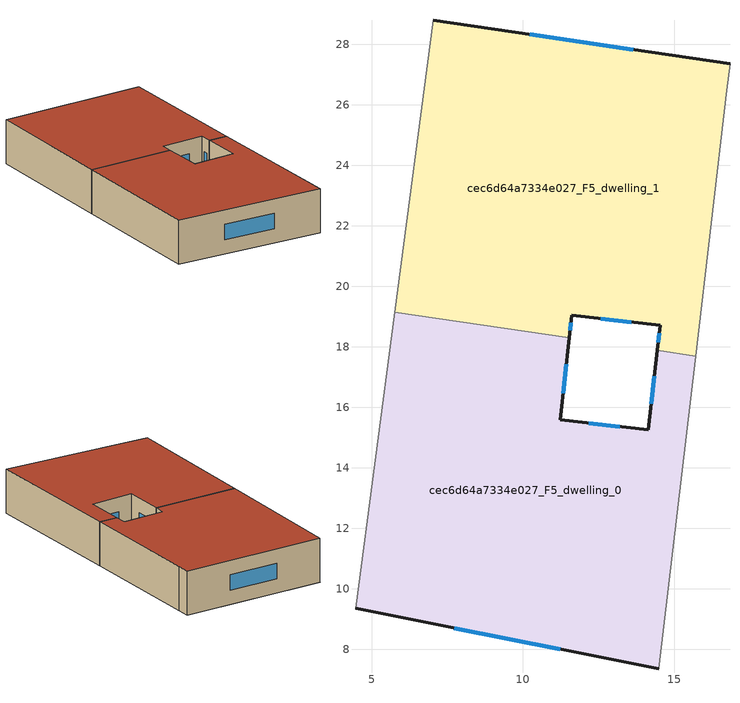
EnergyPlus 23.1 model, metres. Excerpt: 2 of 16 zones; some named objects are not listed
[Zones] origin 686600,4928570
cec6d64a7334e027_F5_dwelling_0
 floor to cec6d64a7334e027_F4_dwelling_0 (EU_floor_Construction): 15.72,17.7 14.5,7.37 4.47,9.36 5.77,19.16 11.54,18.31 11.24,15.59 14.15,15.27 14.45,17.88 z15
 wall outside (EU_wall_Construction): 14.45,17.88 14.15,15.27 11.24,15.59 11.54,18.31 / 4.47,9.36 14.5,7.37 z15:18
 wall adiabatic (EU_wall_Construction): 5.77,19.16 4.47,9.36 / 14.5,7.37 15.72,17.7 z15:18
 wall to cec6d64a7334e027_F5_dwelling_1 (EU_wall_Construction): 11.54,18.31 5.77,19.16 / 15.72,17.7 14.45,17.88 z15:18
 window (EU_Window_Construction): 11.34,16.47 11.44,17.42 / 13.2,15.37 12.19,15.48 / 14.35,17.03 14.25,16.12 / 7.73,8.71 11.24,8.01 z15.98:17.02
 roof outside (EU_roof_Construction): 14.5,7.37 15.72,17.7 14.45,17.88 14.15,15.27 11.24,15.59 11.54,18.31 5.77,19.16 4.47,9.36 z18
cec6d64a7334e027_F5_dwelling_1
 floor to cec6d64a7334e027_F4_dwelling_1 (EU_floor_Construction): 16.85,27.37 16.75,26.49 15.72,17.7 14.45,17.88 14.54,18.72 11.62,19.05 11.54,18.31 5.77,19.16 7.04,28.8 z15
 wall outside (EU_wall_Construction): 11.54,18.31 11.62,19.05 14.54,18.72 14.45,17.88 / 16.85,27.37 7.04,28.8 z15:18
 wall adiabatic (EU_wall_Construction): 15.72,17.7 16.75,26.49 16.85,27.37 / 7.04,28.8 5.77,19.16 z15:18
 window (EU_Window_Construction): 14.51,18.45 14.48,18.15 / 12.57,18.94 13.59,18.82 / 11.57,18.55 11.59,18.81 / 13.66,27.83 10.23,28.33 z15.98:17.02
 roof outside (EU_roof_Construction): 15.72,17.7 16.75,26.49 16.85,27.37 7.04,28.8 5.77,19.16 11.54,18.31 11.62,19.05 14.54,18.72 14.45,17.88 z18
[Building]
EU S2 Campaign: North Axis=0; Terrain=City; Solar Distribution=FullExterior
[Site:Location]
Bologna: Latitude=44.5; Longitude=11.25; Time Zone=1; Elevation=37
[SizingPeriod:WeatherFileDays]
AnnualSizingPeriod: Begin Month=1; Begin Day of Month=1; End Month=12; End Day of Month=31; Day of Week for Start Day=Monday; Use Weather File Daylight Saving Period=No; Use Weather File Rain and Snow Indicators=No
[MATERIAL]
EU_InternalMass_Material: Roughness=MediumRough; Thickness=0.1; Conductivity=1; Density=1800; Specific Heat=900; Thermal Absorptance=0.9; Solar Absorptance=0.7; Visible Absorptance=0.7
[MATERIAL:NOMASS] Roughness=MediumRough; Thermal Absorptance=0.9; Solar Absorptance=0.7; Visible Absorptance=0.7
Name | Thermal Resistance
EU_wall_NoMass | 0.905828
EU_roof_NoMass | 0.37593
EU_floor_NoMass | 0.67114
[WINDOWMATERIAL:SIMPLEGLAZINGSYSTEM]
EU_Window_SimpleGlazing: UFactor=4.52486; Solar Heat Gain Coefficient=0.85; Visible Transmittance=0.85
[CONSTRUCTION]
EU_wall_Construction: EU_wall_NoMass
EU_roof_Construction: EU_roof_NoMass
EU_floor_Construction: EU_floor_NoMass
EU_InternalMass_Construction: EU_InternalMass_Material
EU_Window_Construction: EU_Window_SimpleGlazing
[ZONE] Type=1; Multiplier=1; Ceiling Height=autocalculate; Floor Area=autocalculate; Part of Total Floor Area=Yes
Name | Volume
cec6d64a7334e027_F5_dwelling_0 | 284.508
cec6d64a7334e027_F5_dwelling_1 | 284.509
[INTERNALMASS] Construction=EU_InternalMass_Construction
Name | Zone or ZoneList | Surface Area
cec6d64a7334e027_F5_dwelling_0_EU_InternalMass | cec6d64a7334e027_F5_dwelling_0 | 94.8354
cec6d64a7334e027_F5_dwelling_1_EU_InternalMass | cec6d64a7334e027_F5_dwelling_1 | 94.8382
[OTHEREQUIPMENT] Fuel Type=Electricity; Design Level Calculation Method=Watts/Area; Power per Zone Floor Area=1; Fraction Latent=0; Fraction Radiant=0; Fraction Lost=0; Carbon Dioxide Generation Rate=0; EndUse Subcategory=EU_Step8_InternalGains
Name | Zone or ZoneList or Space or SpaceList | Schedule
EU_Step8_InternalGain_cec6d64a7334e027_F5_dwelling_0_f000 | cec6d64a7334e027_F5_dwelling_0 | EU_Step8_GainSchedule_cec6d64a7334e027_F5_dwelling_0_f000
EU_Step8_InternalGain_cec6d64a7334e027_F5_dwelling_1_f000 | cec6d64a7334e027_F5_dwelling_1 | EU_Step8_GainSchedule_cec6d64a7334e027_F5_dwelling_1_f000
[ZONEVENTILATION:DESIGNFLOWRATE] Schedule=EU_AlwaysOn; Design Flow Rate Calculation Method=AirChanges/Hour; Air Changes per Hour=0.73129; Ventilation Type=Natural; Fan Pressure Rise=0; Fan Total Efficiency=1; Constant Term Coefficient=1; Temperature Term Coefficient=0; Velocity Term Coefficient=0; Velocity Squared Term Coefficient=0; Minimum Indoor Temperature=-100; Maximum Indoor Temperature=100; Delta Temperature=-100; Minimum Outdoor Temperature=-100; Maximum Outdoor Temperature=100; Maximum Wind Speed=40
Name | Zone or ZoneList or Space or SpaceList
EU_ConstantAir_cec6d64a7334e027_F5_dwelling_0 | cec6d64a7334e027_F5_dwelling_0
EU_ConstantAir_cec6d64a7334e027_F5_dwelling_1 | cec6d64a7334e027_F5_dwelling_1
[HVACTEMPLATE:ZONE:IDEALLOADSAIRSYSTEM] System Availability Schedule=EU_AlwaysOn; Maximum Heating Supply Air Temperature=50; Minimum Cooling Supply Air Temperature=13; Maximum Heating Supply Air Humidity Ratio=0.0156; Minimum Cooling Supply Air Humidity Ratio=0.0077; Heating Limit=NoLimit; Cooling Limit=NoLimit; Heating Availability Schedule=EU_AlwaysOn; Cooling Availability Schedule=EU_CoolingOff; Dehumidification Control Type=ConstantSensibleHeatRatio; Cooling Sensible Heat Ratio=0.7; Dehumidification Setpoint=60; Humidification Control Type=None; Humidification Setpoint=30; Outdoor Air Method=None; Outdoor Air Flow Rate per Person=0.00944; Outdoor Air Flow Rate per Zone Floor Area=0; Outdoor Air Flow Rate per Zone=0; Demand Controlled Ventilation Type=None; Outdoor Air Economizer Type=NoEconomizer; Heat Recovery Type=None; Sensible Heat Recovery Effectiveness=0.7; Latent Heat Recovery Effectiveness=0.65
Name | Template Thermostat
cec6d64a7334e027_F5_dwelling_0 | EU_HeatOnly_cec6d64a7334e027_F5_dwelling_0
cec6d64a7334e027_F5_dwelling_1 | EU_HeatOnly_cec6d64a7334e027_F5_dwelling_1
[SIZING:ZONE] Zone Cooling Design Supply Air Temperature Input Method=SupplyAirTemperature; Zone Cooling Design Supply Air Temperature=13; Zone Heating Design Supply Air Temperature Input Method=SupplyAirTemperature; Zone Heating Design Supply Air Temperature=50; Zone Cooling Design Supply Air Humidity Ratio=0.008; Zone Heating Design Supply Air Humidity Ratio=0.008; Cooling Design Air Flow Method=DesignDay; Cooling Design Air Flow Rate=0; Cooling Minimum Air Flow per Zone Floor Area=0.000762; Cooling Minimum Air Flow=0; Cooling Minimum Air Flow Fraction=0.2; Heating Design Air Flow Method=DesignDay; Heating Design Air Flow Rate=0; Heating Maximum Air Flow per Zone Floor Area=0.002032; Heating Maximum Air Flow=0.141576; Heating Maximum Air Flow Fraction=0.3; Account for Dedicated Outdoor Air System=No; Dedicated Outdoor Air System Control Strategy=NeutralSupplyAir; Dedicated Outdoor Air Low Setpoint Temperature for Design=autosize; Dedicated Outdoor Air High Setpoint Temperature for Design=autosize; Zone Load Sizing Method=Sensible Load Only No Latent Load; Zone Latent Cooling Design Supply Air Humidity Ratio Input Method=HumidityRatioDifference; Zone Cooling Design Supply Air Humidity Ratio Difference=0.005; Zone Latent Heating Design Supply Air Humidity Ratio Input Method=HumidityRatioDifference; Zone Humidification Design Supply Air Humidity Ratio Difference=0.005
cec6d64a7334e027_F5_dwelling_0; cec6d64a7334e027_F5_dwelling_1
[SCHEDULE:CONSTANT]
Name | Hourly Value
EU_AlwaysOn | 1
EU_CoolingOff | 0
[SCHEDULE:FILE] Column Number=1; Rows to Skip at Top=0; Number of Hours of Data=8760; Column Separator=Comma; Interpolate to Timestep=No; Minutes per Item=60; Adjust Schedule for Daylight Savings=Yes
Name | File
EU_Step8_GainSchedule_cec6d64a7334e027_F5_dwelling_0_f000 | ../../schedules/cec6d64a7334e027/cec6d64a7334e027_F5_dwelling_0_f000_gain.csv
EU_Step8_GainSchedule_cec6d64a7334e027_F5_dwelling_1_f000 | ../../schedules/cec6d64a7334e027/cec6d64a7334e027_F5_dwelling_1_f000_gain.csv
